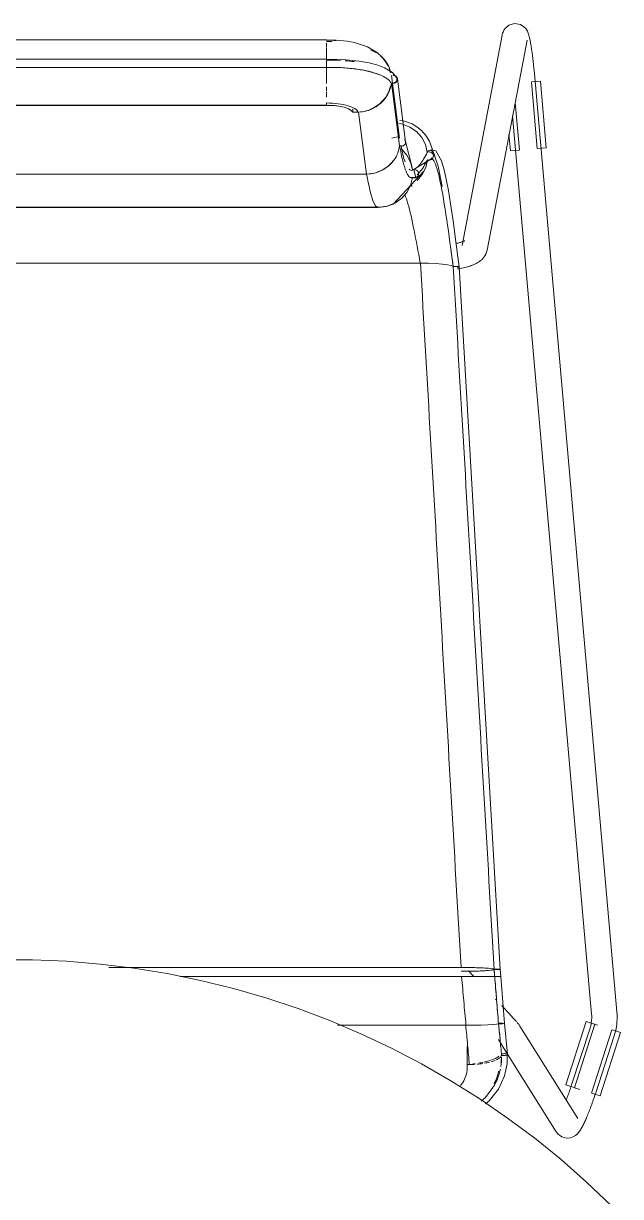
# Model space of a CAD drawing. Header units: millimetres. Extents: x 155927 to 326028, y -36033 to 97293.
# Drawn here: x 228063 to 228345, y 24093 to 24648 of the extents above; entities that cross this region are included whole.
import ezdxf

# ---------------------------------------------------------------- set-up
doc = ezdxf.new("R2010")
doc.units = ezdxf.units.MM
doc.header["$MEASUREMENT"] = 0
doc.layers.add('I-FURN', color=8, linetype='CONTINUOUS', lineweight=9)

msp = doc.modelspace()

# ---------------------------------------------------------------- linework, layer by layer
at = {"layer": 'I-FURN'}
for p, q in [((228290.15, 24645.42), (228289.41, 24644.33)), ((228291.73, 24646.74), (228290.15, 24645.42)), ((228291.73, 24646.74), (228294.48, 24647.57)), ((228294.48, 24647.57), (228297.24, 24647.09)), ((228297.24, 24647.09), (228298.9, 24646.05)), ((228298.9, 24646.05), (228299.75, 24645.14)), ((228299.75, 24645.14), (228300.23, 24644.44)), ((228205.69, 24639.79), (227910.84, 24639.79)), ((228205.69, 24639.62), (228205.69, 24639.79)), ((228210.21, 24639.71), (228205.69, 24639.79)), ((228205.69, 24639.78), (228205.69, 24639.49)), ((228215.42, 24639.19), (228210.21, 24639.71)), ((228218.91, 24638.54), (228215.42, 24639.19)), ((228288.6, 24641.98), (228269.78, 24542.69)), ((228281.57, 24540.45), (228300.39, 24639.75)), ((228288.68, 24642.4), (228288.6, 24641.98)), ((228288.82, 24642.91), (228288.68, 24642.4)), ((228289.03, 24643.53), (228288.82, 24642.91)), ((228289.41, 24644.33), (228289.03, 24643.53)), ((228300.23, 24644.44), (228300.53, 24643.88)), ((228300.53, 24643.88), (228300.75, 24643.4)), ((228300.75, 24643.4), (228300.92, 24642.97)), ((228300.92, 24642.97), (228301.06, 24642.57)), ((228301.06, 24642.57), (228301.19, 24642.17)), ((228301.19, 24642.17), (228301.3, 24641.78)), ((228301.3, 24641.78), (228301.41, 24641.38)), ((228301.41, 24641.38), (228301.51, 24640.96)), ((228301.51, 24640.96), (228301.61, 24640.54)), ((228301.61, 24640.54), (228301.71, 24640.09)), ((228301.71, 24640.09), (228301.81, 24639.63)), ((228301.81, 24639.63), (228301.9, 24639.15)), ((228301.9, 24639.15), (228302, 24638.66)), ((228205.69, 24638.3), (228205.69, 24636.55)), ((228205.69, 24636.27), (228205.69, 24633.69)), ((228205.69, 24633.55), (228205.69, 24633.68)), ((228205.69, 24630.51), (228205.69, 24633.54)), ((228205.69, 24633.54), (228205.69, 24630.51)), ((228225.06, 24636.52), (228218.91, 24638.54)), ((228229.78, 24633.65), (228225.06, 24636.52)), ((228231.76, 24631.82), (228229.78, 24633.65)), ((228302, 24638.66), (228302.09, 24638.14)), ((228302.09, 24638.14), (228302.19, 24637.61)), ((228302.19, 24637.61), (228302.28, 24637.06)), ((228302.28, 24637.06), (228302.37, 24636.49)), ((228302.37, 24636.49), (228302.46, 24635.91)), ((228302.46, 24635.91), (228302.55, 24635.3)), ((228302.55, 24635.3), (228302.65, 24634.68)), ((228302.65, 24634.68), (228302.73, 24634.05)), ((228302.73, 24634.05), (228302.82, 24633.4)), ((228205.69, 24630.76), (227910.84, 24630.76)), ((228205.69, 24630.76), (228205.69, 24626.91)), ((228213.25, 24630.61), (228205.69, 24630.76)), ((228205.69, 24630.69), (228205.69, 24630.76)), ((228205.69, 24630.49), (228205.69, 24630.69)), ((228205.69, 24630.19), (228205.69, 24630.49)), ((228205.69, 24629.79), (228205.69, 24630.19)), ((228205.69, 24629.34), (228205.69, 24629.79)), ((228205.69, 24628.85), (228205.69, 24629.34)), ((228205.69, 24628.35), (228205.69, 24628.85)), ((228205.69, 24627.88), (228205.69, 24628.35)), ((228221.14, 24629.81), (228213.25, 24630.61)), ((228225.85, 24628.94), (228221.14, 24629.81)), ((228229.89, 24627.86), (228225.85, 24628.94)), ((228233.43, 24629.75), (228231.76, 24631.82)), ((228234.76, 24627.48), (228233.43, 24629.75)), ((228302.82, 24633.4), (228302.91, 24632.74)), ((228302.91, 24632.74), (228303, 24632.06)), ((228303, 24632.06), (228303.08, 24631.37)), ((228303.08, 24631.37), (228303.17, 24630.67)), ((228303.17, 24630.67), (228303.25, 24629.97)), ((228303.25, 24629.97), (228303.33, 24629.25)), ((228303.33, 24629.25), (228303.41, 24628.52)), ((228303.41, 24628.52), (228303.49, 24627.79)), ((227910.84, 24626.79), (228205.69, 24626.79)), ((228205.69, 24627.46), (228205.69, 24627.88)), ((228205.69, 24627.13), (228205.69, 24627.46)), ((228205.69, 24626.91), (228205.69, 24627.13)), ((228205.69, 24623.01), (228205.69, 24626.82)), ((228205.69, 24626.82), (228205.69, 24623.01)), ((228211.91, 24626.72), (228205.69, 24626.79)), ((228205.69, 24622.82), (228205.69, 24619.26)), ((228218.48, 24626.18), (228211.91, 24626.72)), ((228222.49, 24625.59), (228218.48, 24626.18)), ((228226.92, 24624.62), (228222.49, 24625.59)), ((228230.36, 24623.53), (228226.92, 24624.62)), ((228233.06, 24626.67), (228229.89, 24627.86)), ((228236.89, 24624.37), (228233.06, 24626.67)), ((228236.3, 24623.04), (228240.15, 24593.35)), ((228238.78, 24621.98), (228236.89, 24624.37)), ((228303.49, 24627.79), (228303.57, 24627.05)), ((228303.57, 24627.05), (228303.64, 24626.3)), ((228303.64, 24626.3), (228303.71, 24625.56)), ((228303.71, 24625.56), (228303.78, 24624.81)), ((228303.78, 24624.81), (228303.85, 24624.05)), ((228303.85, 24624.05), (228303.86, 24623.9)), ((228342.81, 24180.58), (228303.86, 24623.9)), ((228205.69, 24617.63), (228205.69, 24615.79)), ((228240.17, 24589.8), (228236.32, 24619.5)), ((228237.07, 24617.08), (228236.76, 24619.51)), ((228239.14, 24621.49), (228243, 24591.71)), ((228302.45, 24619.92), (228305.21, 24588.51)), ((228302.57, 24619.93), (228304.64, 24620.11)), ((228304.64, 24620.11), (228306.68, 24620.29)), ((228306.68, 24620.29), (228309.44, 24588.88)), ((228205.69, 24615.27), (228205.69, 24612.8)), ((228205.69, 24608.95), (227910.84, 24608.95)), ((227910.84, 24608.89), (228205.69, 24608.89)), ((228205.69, 24608.89), (228208.73, 24608.78)), ((228208.73, 24608.78), (228211.58, 24608.47)), ((228211.58, 24608.47), (228214.07, 24607.96)), ((228214.07, 24607.96), (228216.05, 24607.29)), ((228216.05, 24607.29), (228217.4, 24606.5)), ((228217.4, 24606.5), (228218.04, 24605.64)), ((228218.04, 24605.64), (228218.04, 24607.3)), ((228296.76, 24587.77), (228294.78, 24610.24)), ((228218.04, 24605.64), (228220.76, 24605.7)), ((228220.76, 24605.7), (228224.62, 24576.43)), ((228239.8, 24600.41), (228241.54, 24600.04)), ((228241.54, 24600.05), (228239.8, 24600.41)), ((228242.53, 24601.38), (228240.27, 24601.68)), ((228246.13, 24600.09), (228242.53, 24601.38)), ((228293.58, 24603.87), (228330.86, 24179.53)), ((228245.06, 24598.65), (228241.54, 24600.05)), ((228248.14, 24596.47), (228245.06, 24598.65)), ((228248.4, 24598.75), (228246.13, 24600.09)), ((228250.62, 24593.65), (228248.14, 24596.47)), ((228250.57, 24596.97), (228248.4, 24598.75)), ((228252.57, 24594.72), (228250.57, 24596.97)), ((228254.38, 24591.9), (228252.57, 24594.72)), ((228291.83, 24595.29), (228292.53, 24587.39)), ((228240.02, 24594.13), (228236.53, 24593.44)), ((228240.64, 24589.65), (228241.13, 24589.61)), ((228241.13, 24589.61), (228241.62, 24589.69)), ((228241.62, 24589.69), (228242.08, 24589.88)), ((228242.08, 24589.88), (228242.46, 24590.18)), ((228242.76, 24592.39), (228242.46, 24592.77)), ((228242.46, 24590.18), (228242.75, 24590.57)), ((228242.75, 24590.57), (228242.94, 24591.01)), ((228242.94, 24591.95), (228242.76, 24592.39)), ((228243.01, 24591.48), (228242.94, 24591.95)), ((228242.94, 24591.01), (228243.01, 24591.48)), ((228242.98, 24591.79), (228245.95, 24580.17)), ((228252.36, 24590.33), (228250.62, 24593.65)), ((228253.26, 24586.7), (228252.36, 24590.33)), ((228258.37, 24580.19), (228254.38, 24591.9)), ((228243.66, 24585.43), (228241.15, 24588.31)), ((228245.41, 24582.04), (228243.66, 24585.43)), ((228255.94, 24584.14), (228246.55, 24578.43)), ((228253.74, 24586.86), (228253.26, 24586.7)), ((228253.27, 24586.69), (228253.74, 24586.86)), ((228255.09, 24587.91), (228254.17, 24587.62)), ((228254.23, 24586.9), (228254.73, 24586.82)), ((228254.73, 24586.83), (228254.23, 24586.9)), ((228255.18, 24586.63), (228254.73, 24586.83)), ((228254.73, 24586.82), (228255.18, 24586.63)), ((228257.27, 24587.38), (228255.09, 24587.91)), ((228255.18, 24586.63), (228255.57, 24586.32)), ((228255.57, 24586.33), (228255.18, 24586.63)), ((228255.61, 24583.64), (228255.23, 24583.33)), ((228255.23, 24583.32), (228255.61, 24583.64)), ((228255.87, 24585.93), (228255.57, 24586.33)), ((228255.57, 24586.32), (228255.87, 24585.93)), ((228255.9, 24584.05), (228255.61, 24583.64)), ((228255.61, 24583.64), (228255.9, 24584.05)), ((228255.87, 24585.93), (228256.06, 24585.48)), ((228256.07, 24585.48), (228255.87, 24585.93)), ((228256.08, 24584.51), (228255.9, 24584.05)), ((228255.9, 24584.05), (228256.08, 24584.51)), ((228256.06, 24585.48), (228256.14, 24584.99)), ((228256.14, 24584.99), (228256.07, 24585.48)), ((228256.14, 24584.99), (228256.08, 24584.51)), ((228256.08, 24584.51), (228256.14, 24584.99)), ((228260.04, 24582.74), (228257.27, 24587.38)), ((228294.57, 24587.57), (228292.53, 24587.39)), ((228296.64, 24587.75), (228294.57, 24587.57)), ((228307.4, 24588.7), (228305.33, 24588.52)), ((228309.44, 24588.88), (228307.4, 24588.7)), ((228228.39, 24576.9), (228231.94, 24578.22)), ((228231.94, 24578.22), (228235.05, 24580.3)), ((228235.05, 24580.3), (228237.54, 24583.04)), ((228246.31, 24578.33), (228245.41, 24582.04)), ((228245.95, 24580.17), (228246.27, 24578.31)), ((228246.78, 24578.49), (228246.31, 24578.33)), ((228246.31, 24578.32), (228246.78, 24578.48)), ((228247.27, 24578.53), (228246.78, 24578.49)), ((228246.78, 24578.48), (228247.27, 24578.52)), ((228247.82, 24574.72), (228246.99, 24578.61)), ((228247.77, 24578.44), (228247.27, 24578.53)), ((228247.27, 24578.52), (228247.76, 24578.44)), ((228247.76, 24578.44), (228248.21, 24578.24)), ((228248.22, 24578.24), (228247.77, 24578.44)), ((228248.21, 24578.24), (228248.6, 24577.93)), ((228248.6, 24577.93), (228248.22, 24578.24)), ((228252.52, 24579.6), (228250.88, 24576.27)), ((228250.89, 24576.27), (228252.53, 24579.59)), ((228253.32, 24583.21), (228252.52, 24579.6)), ((228252.53, 24579.59), (228253.32, 24583.21)), ((228253.79, 24583.06), (228253.32, 24583.21)), ((228253.32, 24583.21), (228253.79, 24583.06)), ((228254.29, 24583.03), (228253.79, 24583.06)), ((228253.79, 24583.06), (228254.29, 24583.03)), ((228254.78, 24583.12), (228254.29, 24583.03)), ((228254.29, 24583.03), (228254.78, 24583.12)), ((228255.23, 24583.33), (228254.78, 24583.12)), ((228254.78, 24583.12), (228255.23, 24583.32)), ((228260.27, 24570.52), (228258.37, 24580.19)), ((228261.45, 24577.75), (228260.04, 24582.74)), ((228224.62, 24576.43), (227891.91, 24576.43)), ((227891.91, 24576.43), (228224.62, 24576.43)), ((228224.62, 24576.43), (228228.39, 24576.9)), ((228251.83, 24577.94), (228237.23, 24562.25)), ((228248.12, 24574.85), (228245.24, 24574.8)), ((228245.41, 24571.1), (228246.31, 24574.82)), ((228246.78, 24574.66), (228246.31, 24574.82)), ((228246.31, 24574.82), (228246.78, 24574.66)), ((228247.27, 24574.62), (228246.78, 24574.66)), ((228246.78, 24574.66), (228247.27, 24574.62)), ((228247.76, 24574.7), (228247.27, 24574.62)), ((228247.27, 24574.62), (228247.77, 24574.7)), ((228248.21, 24574.9), (228247.76, 24574.7)), ((228247.77, 24574.7), (228248.22, 24574.9)), ((228248.6, 24575.22), (228248.21, 24574.9)), ((228248.22, 24574.9), (228248.6, 24575.22)), ((228250.88, 24576.27), (228248.49, 24573.43)), ((228248.49, 24573.43), (228250.89, 24576.27)), ((228248.6, 24577.93), (228248.89, 24577.52)), ((228248.89, 24577.52), (228248.6, 24577.93)), ((228248.89, 24575.62), (228248.6, 24575.22)), ((228248.6, 24575.22), (228248.89, 24575.62)), ((228248.89, 24577.52), (228249.08, 24577.06)), ((228249.08, 24577.06), (228248.89, 24577.52)), ((228249.08, 24576.08), (228248.89, 24575.62)), ((228248.89, 24575.62), (228249.08, 24576.08)), ((228249.08, 24577.06), (228249.14, 24576.57)), ((228249.15, 24576.57), (228249.08, 24577.06)), ((228249.14, 24576.57), (228249.08, 24576.08)), ((228249.08, 24576.08), (228249.15, 24576.57)), ((228263.25, 24568.73), (228261.45, 24577.75)), ((228243.66, 24567.72), (228241.15, 24564.84)), ((228241.15, 24564.84), (228243.66, 24567.71)), ((228245.41, 24571.1), (228243.66, 24567.72)), ((228243.66, 24567.71), (228245.41, 24571.1)), ((228264.29, 24562.41), (228263.25, 24568.73)), ((228238.33, 24562.84), (228233.87, 24561.12)), ((228238.01, 24562.67), (228234.44, 24561.31)), ((228234.45, 24561.3), (228238.02, 24562.66)), ((228237.23, 24562.25), (228235.31, 24561.54)), ((228241.15, 24564.84), (228238.01, 24562.67)), ((228238.02, 24562.66), (228241.15, 24564.84)), ((228265.47, 24554.39), (228264.29, 24562.41)), ((228230.66, 24560.83), (227885.87, 24560.83)), ((227885.87, 24560.83), (228230.66, 24560.83)), ((227886.41, 24560.68), (228191.21, 24560.68)), ((228191.21, 24560.68), (228230.12, 24560.68)), ((228233.87, 24561.12), (228230.12, 24560.68)), ((228234.44, 24561.31), (228230.66, 24560.83)), ((228230.66, 24560.83), (228234.45, 24561.3)), ((228266.82, 24544.46), (228265.47, 24554.39)), ((228270.9, 24544.86), (228270.82, 24544.81)), ((228270.98, 24544.9), (228270.9, 24544.86)), ((228271, 24544.92), (228270.98, 24544.9)), ((228267.23, 24543.71), (228266.74, 24543.62)), ((228268.38, 24532.61), (228266.82, 24544.46)), ((228267.7, 24543.81), (228267.23, 24543.71)), ((228268.15, 24543.92), (228267.7, 24543.81)), ((228268.57, 24544.02), (228268.15, 24543.92)), ((228268.96, 24544.13), (228268.57, 24544.02)), ((228269.33, 24544.24), (228268.96, 24544.13)), ((228269.66, 24544.35), (228269.33, 24544.24)), ((228269.97, 24544.45), (228269.66, 24544.35)), ((228270.24, 24544.56), (228269.97, 24544.45)), ((228270.47, 24544.65), (228270.24, 24544.56)), ((228270.66, 24544.74), (228270.47, 24544.65)), ((228270.82, 24544.81), (228270.66, 24544.74)), ((228281.31, 24539.47), (228280.95, 24538.57)), ((228281.57, 24540.45), (228281.31, 24539.47)), ((227866.48, 24534.33), (228249.96, 24534.33)), ((228249.96, 24534.33), (227866.56, 24534.33)), ((228253.73, 24534.27), (228249.96, 24534.33)), ((228250.04, 24534.33), (228253.73, 24534.27)), ((228257.27, 24534.11), (228253.73, 24534.27)), ((228253.79, 24534.27), (228257.27, 24534.11)), ((228260.37, 24533.88), (228257.27, 24534.11)), ((228257.31, 24534.11), (228260.37, 24533.88)), ((228262.86, 24533.56), (228260.37, 24533.88)), ((228260.4, 24533.87), (228262.86, 24533.56)), ((228275.77, 24533.88), (228275.21, 24533.63)), ((228276.32, 24534.15), (228275.77, 24533.88)), ((228276.86, 24534.44), (228276.32, 24534.15)), ((228277.4, 24534.77), (228276.86, 24534.44)), ((228277.93, 24535.12), (228277.4, 24534.77)), ((228278.47, 24535.53), (228277.93, 24535.12)), ((228279, 24535.98), (228278.47, 24535.53)), ((228279.52, 24536.5), (228279, 24535.98)), ((228280.03, 24537.09), (228279.52, 24536.5)), ((228280.51, 24537.78), (228280.03, 24537.09)), ((228280.95, 24538.57), (228280.51, 24537.78)), ((228264.61, 24533.2), (228262.86, 24533.56)), ((228262.87, 24533.56), (228264.61, 24533.2)), ((228264.61, 24533.2), (228265.51, 24532.8)), ((228265.51, 24532.8), (228264.61, 24533.2)), ((228265.51, 24532.8), (228265.99, 24532.82)), ((228265.98, 24532.81), (228265.51, 24532.8)), ((228266.48, 24532.82), (228265.98, 24532.81)), ((228265.99, 24532.82), (228266.48, 24532.82)), ((228266.97, 24532.81), (228266.48, 24532.82)), ((228266.48, 24532.82), (228266.98, 24532.81)), ((228267.43, 24532.79), (228266.97, 24532.81)), ((228266.98, 24532.81), (228267.43, 24532.79)), ((228267.81, 24532.76), (228267.43, 24532.79)), ((228267.43, 24532.79), (228267.82, 24532.76)), ((228267.46, 24532.43), (228267.84, 24532.46)), ((228267.84, 24532.46), (228267.46, 24532.43)), ((228268.28, 24531.7), (228267.57, 24531.58)), ((228268.11, 24532.71), (228267.81, 24532.76)), ((228267.82, 24532.76), (228268.12, 24532.71)), ((228267.84, 24532.46), (228268.13, 24532.51)), ((228268.14, 24532.51), (228267.84, 24532.46)), ((228268.97, 24531.83), (228268.28, 24531.7)), ((228268.32, 24532.56), (228268.38, 24532.61)), ((228268.38, 24532.61), (228268.32, 24532.56)), ((228268.38, 24532.61), (228287.67, 24200.7)), ((228269.65, 24531.96), (228268.97, 24531.83)), ((228270.32, 24532.1), (228269.65, 24531.96)), ((228270.97, 24532.26), (228270.32, 24532.1)), ((228271.62, 24532.42), (228270.97, 24532.26)), ((228272.25, 24532.59), (228271.62, 24532.42)), ((228272.86, 24532.77), (228272.25, 24532.59)), ((228273.47, 24532.97), (228272.86, 24532.77)), ((228274.06, 24533.17), (228273.47, 24532.97)), ((228274.64, 24533.39), (228274.06, 24533.17)), ((228275.21, 24533.63), (228274.64, 24533.39)), ((228066.9, 24205.2), (228058.26, 24205.29)), ((228082.88, 24204.53), (228066.9, 24205.2)), ((228098.83, 24203.23), (228082.88, 24204.53)), ((228114.71, 24201.29), (228098.83, 24203.23)), ((228269.21, 24201.59), (228102.94, 24201.59)), ((228102.94, 24201.59), (228269.21, 24201.59)), ((228130.5, 24198.71), (228114.71, 24201.29)), ((228273, 24201.57), (228269.21, 24201.59)), ((228276.56, 24201.49), (228273, 24201.57)), ((228279.69, 24201.37), (228276.56, 24201.49)), ((228282.2, 24201.2), (228279.69, 24201.37)), ((228146.18, 24195.51), (228130.5, 24198.71)), ((228269.48, 24197.28), (228136.65, 24197.28)), ((228136.65, 24197.28), (228269.48, 24197.28)), ((228269.32, 24199.81), (228273.01, 24199.83)), ((228273.27, 24197.28), (228269.48, 24197.28)), ((228269.48, 24197.28), (228273.27, 24197.28)), ((228275.28, 24197.28), (228272.7, 24199.95)), ((228273.01, 24199.83), (228276.56, 24199.91)), ((228273.27, 24197.4), (228276.83, 24197.4)), ((228276.83, 24197.4), (228273.27, 24197.4)), ((228276.83, 24197.28), (228273.27, 24197.28)), ((228273.27, 24197.28), (228276.83, 24197.28)), ((228276.56, 24199.91), (228279.68, 24200.03)), ((228279.96, 24197.29), (228276.83, 24197.28)), ((228276.83, 24197.28), (228279.97, 24197.29)), ((228279.68, 24200.03), (228282.17, 24200.2)), ((228279.95, 24197.39), (228282.45, 24197.38)), ((228282.45, 24197.38), (228279.95, 24197.39)), ((228282.47, 24197.3), (228279.97, 24197.29)), ((228279.97, 24197.29), (228282.47, 24197.3)), ((228282.17, 24200.2), (228283.92, 24200.39)), ((228283.94, 24201.01), (228282.2, 24201.2)), ((228282.45, 24197.38), (228284.2, 24197.36)), ((228284.2, 24197.36), (228282.45, 24197.38)), ((228284.21, 24197.32), (228282.47, 24197.3)), ((228282.47, 24197.3), (228284.22, 24197.32)), ((228283.92, 24200.39), (228284.83, 24200.6)), ((228284.83, 24200.8), (228283.94, 24201.01)), ((228285.1, 24197.33), (228284.21, 24197.32)), ((228284.22, 24197.32), (228285.1, 24197.33)), ((228285.3, 24200.81), (228284.83, 24200.8)), ((228284.83, 24200.6), (228285.29, 24200.59)), ((228285.1, 24197.35), (228285.57, 24197.35)), ((228285.57, 24197.35), (228285.1, 24197.35)), ((228285.57, 24197.33), (228285.1, 24197.33)), ((228285.1, 24197.33), (228285.58, 24197.33)), ((228285.29, 24200.59), (228285.79, 24200.59)), ((228285.8, 24200.81), (228285.3, 24200.81)), ((228285.57, 24197.35), (228286.06, 24197.35)), ((228286.07, 24197.35), (228285.57, 24197.35)), ((228286.07, 24197.33), (228285.57, 24197.33)), ((228285.58, 24197.33), (228286.07, 24197.33)), ((228285.79, 24200.59), (228286.28, 24200.59)), ((228286.29, 24200.81), (228285.8, 24200.81)), ((228286.06, 24197.35), (228286.55, 24197.35)), ((228286.56, 24197.35), (228286.07, 24197.35)), ((228286.56, 24197.33), (228286.07, 24197.33)), ((228286.07, 24197.33), (228286.56, 24197.33)), ((228286.28, 24200.59), (228286.73, 24200.6)), ((228286.74, 24200.79), (228286.29, 24200.81)), ((228286.55, 24197.35), (228287.01, 24197.35)), ((228287.01, 24197.35), (228286.56, 24197.35)), ((228287.01, 24197.33), (228286.56, 24197.33)), ((228286.56, 24197.33), (228287.01, 24197.33)), ((228286.73, 24200.6), (228287.12, 24200.62)), ((228287.12, 24200.78), (228286.74, 24200.79)), ((228287.01, 24197.35), (228287.39, 24197.35)), ((228287.39, 24197.35), (228287.01, 24197.35)), ((228287.39, 24197.33), (228287.01, 24197.33)), ((228287.01, 24197.33), (228287.4, 24197.33)), ((228287.41, 24200.75), (228287.12, 24200.78)), ((228287.12, 24200.62), (228287.41, 24200.64)), ((228287.39, 24197.35), (228287.68, 24197.34)), ((228287.69, 24197.34), (228287.39, 24197.35)), ((228287.69, 24197.34), (228287.39, 24197.33)), ((228287.4, 24197.33), (228287.69, 24197.34)), ((228287.6, 24200.73), (228287.41, 24200.75)), ((228287.41, 24200.64), (228287.6, 24200.67)), ((228287.67, 24200.7), (228287.6, 24200.73)), ((228287.6, 24200.67), (228287.67, 24200.7)), ((228287.94, 24197.34), (228287.67, 24200.7)), ((228287.68, 24197.34), (228287.87, 24197.34)), ((228287.87, 24197.34), (228287.69, 24197.34)), ((228287.69, 24197.34), (228287.88, 24197.34)), ((228287.88, 24197.34), (228287.69, 24197.34)), ((228287.87, 24197.34), (228287.94, 24197.34)), ((228287.94, 24197.34), (228287.87, 24197.34)), ((228287.88, 24197.34), (228287.94, 24197.34)), ((228287.94, 24197.34), (228287.88, 24197.34)), ((228287.94, 24197.34), (228289.77, 24175.14)), ((228161.71, 24191.68), (228146.18, 24195.51)), ((228177.08, 24187.23), (228161.71, 24191.68)), ((228192.26, 24182.18), (228177.08, 24187.23)), ((228286.04, 24186.1), (228285.56, 24186.6)), ((228207.22, 24176.52), (228192.26, 24182.18)), ((228288.85, 24183.13), (228288.4, 24183.61)), ((228289.3, 24182.65), (228288.85, 24183.13)), ((228289.74, 24182.18), (228289.3, 24182.65)), ((228290.17, 24181.72), (228289.74, 24182.18)), ((228290.6, 24181.26), (228290.17, 24181.72)), ((228291.01, 24180.82), (228290.6, 24181.26)), ((228291.41, 24180.38), (228291.01, 24180.82)), ((228291.8, 24179.96), (228291.41, 24180.38)), ((228292.18, 24179.54), (228291.8, 24179.96)), ((228292.55, 24179.14), (228292.18, 24179.54)), ((228292.91, 24178.75), (228292.55, 24179.14)), ((228330.86, 24179.53), (228330.91, 24178.86)), ((228342.82, 24180.53), (228342.81, 24180.58)), ((228342.89, 24179.39), (228342.82, 24180.53)), ((228342.92, 24178.25), (228342.89, 24179.39)), ((228221.95, 24170.26), (228207.22, 24176.52)), ((228210.87, 24174.31), (228271.42, 24174.31)), ((228271.42, 24174.31), (228210.87, 24174.31)), ((228271.42, 24174.31), (228275.18, 24174.34)), ((228275.18, 24174.34), (228271.54, 24174.31)), ((228278.72, 24174.41), (228275.28, 24174.34)), ((228275.28, 24174.34), (228278.72, 24174.41)), ((228278.72, 24174.41), (228281.81, 24174.52)), ((228281.82, 24174.52), (228278.78, 24174.41)), ((228281.81, 24174.52), (228284.29, 24174.67)), ((228284.3, 24174.68), (228281.86, 24174.53)), ((228284.29, 24174.67), (228286.03, 24174.85)), ((228286.03, 24174.85), (228284.31, 24174.68)), ((228286.92, 24175.05), (228286.03, 24174.85)), ((228286.03, 24174.85), (228286.92, 24175.05)), ((228286.92, 24175.05), (228287.39, 24175.04)), ((228287.39, 24175.04), (228286.92, 24175.05)), ((228287.41, 24175.24), (228286.93, 24175.23)), ((228286.93, 24175.23), (228287.4, 24175.24)), ((228287.39, 24175.04), (228287.89, 24175.04)), ((228287.88, 24175.04), (228287.39, 24175.04)), ((228287.4, 24175.24), (228287.9, 24175.24)), ((228287.9, 24175.24), (228287.41, 24175.24)), ((228288.38, 24175.04), (228287.88, 24175.04)), ((228287.89, 24175.04), (228288.38, 24175.04)), ((228288.39, 24175.24), (228287.9, 24175.24)), ((228287.9, 24175.24), (228288.39, 24175.24)), ((228288.38, 24175.04), (228288.83, 24175.05)), ((228288.83, 24175.05), (228288.38, 24175.04)), ((228288.85, 24175.23), (228288.39, 24175.24)), ((228288.39, 24175.24), (228288.84, 24175.23)), ((228288.83, 24175.05), (228289.22, 24175.07)), ((228289.21, 24175.07), (228288.83, 24175.05)), ((228289.51, 24175.09), (228289.21, 24175.07)), ((228289.22, 24175.21), (228289.52, 24175.19)), ((228289.22, 24175.07), (228289.51, 24175.09)), ((228289.52, 24175.19), (228289.23, 24175.21)), ((228289.51, 24175.09), (228289.7, 24175.11)), ((228289.71, 24175.16), (228289.52, 24175.19)), ((228289.52, 24175.19), (228289.7, 24175.16)), ((228289.7, 24175.16), (228289.77, 24175.14)), ((228289.77, 24175.14), (228289.7, 24175.11)), ((228289.7, 24175.11), (228289.77, 24175.14)), ((228289.77, 24175.14), (228289.71, 24175.16)), ((228289.77, 24175.14), (228291.19, 24160.65)), ((228293.25, 24178.38), (228292.91, 24178.75)), ((228293.58, 24178.01), (228293.25, 24178.38)), ((228293.9, 24177.66), (228293.58, 24178.01)), ((228294.2, 24177.32), (228293.9, 24177.66)), ((228294.49, 24177), (228294.2, 24177.32)), ((228294.76, 24176.69), (228294.49, 24177)), ((228295.02, 24176.4), (228294.76, 24176.69)), ((228295.26, 24176.12), (228295.02, 24176.4)), ((228295.49, 24175.85), (228295.26, 24176.12)), ((228295.7, 24175.6), (228295.49, 24175.85)), ((228295.9, 24175.36), (228295.7, 24175.6)), ((228296.09, 24175.13), (228295.9, 24175.36)), ((228296.27, 24174.9), (228296.09, 24175.13)), ((228296.45, 24174.68), (228296.27, 24174.9)), ((228296.62, 24174.45), (228296.45, 24174.68)), ((228296.81, 24174.2), (228296.62, 24174.45)), ((228297.02, 24173.87), (228296.81, 24174.2)), ((228324.33, 24130.29), (228297.02, 24173.87)), ((228328.37, 24176.11), (228318.68, 24146.1)), ((228322.73, 24144.8), (228332.41, 24174.8)), ((228328.37, 24176.11), (228330.32, 24175.48)), ((228330.31, 24173.62), (228330.12, 24172.99)), ((228330.48, 24174.26), (228330.31, 24173.62)), ((228330.32, 24175.48), (228332.3, 24174.84)), ((228330.62, 24174.91), (228330.48, 24174.26)), ((228330.73, 24175.56), (228330.62, 24174.91)), ((228330.82, 24176.22), (228330.73, 24175.56)), ((228330.88, 24176.88), (228330.82, 24176.22)), ((228330.92, 24177.54), (228330.88, 24176.88)), ((228330.91, 24178.86), (228330.92, 24178.2)), ((228330.92, 24178.2), (228330.92, 24177.54)), ((228332.51, 24174.77), (228333.68, 24174.4)), ((228342.39, 24172.57), (228342.59, 24173.7)), ((228342.59, 24173.7), (228342.74, 24174.83)), ((228342.74, 24174.83), (228342.85, 24175.97)), ((228342.85, 24175.97), (228342.91, 24177.11)), ((228342.91, 24177.11), (228342.92, 24178.25)), ((228236.41, 24163.43), (228221.95, 24170.26)), ((228330.12, 24172.97), (228321.4, 24146.15)), ((228330.12, 24172.99), (228330.12, 24172.97)), ((228340.48, 24172.2), (228330.8, 24142.19)), ((228332.81, 24142.44), (228341.53, 24169.26)), ((228344.53, 24170.89), (228334.84, 24140.89)), ((228340.6, 24172.16), (228342.57, 24171.52)), ((228341.53, 24169.26), (228341.86, 24170.35)), ((228341.86, 24170.35), (228342.15, 24171.46)), ((228342.15, 24171.46), (228342.39, 24172.57)), ((228342.57, 24171.52), (228344.53, 24170.89)), ((228250.59, 24156.02), (228236.41, 24163.43)), ((228272.13, 24154.51), (228272.13, 24164.27)), ((228286.85, 24167.5), (228290.89, 24161.05)), ((228290.98, 24156.08), (228291.07, 24161.54)), ((228291.12, 24160.68), (228314.16, 24123.92)), ((228264.46, 24148.04), (228250.59, 24156.02)), ((228273.12, 24155.76), (228272.07, 24155.76)), ((228289.77, 24150.43), (228290.98, 24156.08)), ((228278.01, 24139.52), (228264.46, 24148.04)), ((228284.29, 24144.83), (228286.2, 24148.51)), ((228286.87, 24144.12), (228289.77, 24150.43)), ((228320.64, 24145.47), (228318.68, 24146.1)), ((228321.07, 24145.13), (228321.29, 24145.82)), ((228321.29, 24145.82), (228321.4, 24146.15)), ((228280.8, 24140.25), (228284.29, 24144.83)), ((228282.53, 24138.59), (228286.87, 24144.12)), ((228319.19, 24139.8), (228319.43, 24140.43)), ((228319.43, 24140.43), (228319.67, 24141.08)), ((228319.67, 24141.08), (228319.9, 24141.74)), ((228319.9, 24141.74), (228320.14, 24142.4)), ((228320.14, 24142.4), (228320.37, 24143.07)), ((228320.37, 24143.07), (228320.6, 24143.75)), ((228320.6, 24143.75), (228320.84, 24144.44)), ((228322.61, 24144.83), (228320.64, 24145.47)), ((228320.84, 24144.44), (228321.07, 24145.13)), ((228322.82, 24144.76), (228325.3, 24143.96)), ((228332.89, 24141.52), (228330.91, 24142.15)), ((228331.93, 24139.78), (228332.18, 24140.51)), ((228332.18, 24140.51), (228332.42, 24141.25)), ((228332.42, 24141.25), (228332.67, 24141.99)), ((228332.67, 24141.99), (228332.81, 24142.44)), ((228334.84, 24140.89), (228332.89, 24141.52)), ((228291.2, 24130.47), (228278.01, 24139.52)), ((228278.72, 24138.52), (228280.8, 24140.25)), ((228280.78, 24137.19), (228282.53, 24138.59)), ((228318.96, 24139.17), (228319.19, 24139.8)), ((228329.9, 24134.17), (228330.15, 24134.84)), ((228330.15, 24134.84), (228330.41, 24135.52)), ((228330.41, 24135.52), (228330.66, 24136.2)), ((228330.66, 24136.2), (228330.92, 24136.9)), ((228330.92, 24136.9), (228331.17, 24137.61)), ((228331.17, 24137.61), (228331.42, 24138.33)), ((228331.42, 24138.33), (228331.68, 24139.05)), ((228331.68, 24139.05), (228331.93, 24139.78)), ((228304.01, 24120.89), (228291.2, 24130.47)), ((228327.68, 24128.83), (228327.92, 24129.36)), ((228327.92, 24129.36), (228328.16, 24129.91)), ((228328.16, 24129.91), (228328.4, 24130.47)), ((228328.4, 24130.47), (228328.64, 24131.05)), ((228328.64, 24131.05), (228328.89, 24131.64)), ((228328.89, 24131.64), (228329.14, 24132.25)), ((228329.14, 24132.25), (228329.39, 24132.88)), ((228329.39, 24132.88), (228329.64, 24133.52)), ((228329.64, 24133.52), (228329.9, 24134.17)), ((228315.05, 24122.79), (228314.16, 24123.92)), ((228324.37, 24123.23), (228324.74, 24123.66)), ((228324.74, 24123.66), (228325.05, 24124.06)), ((228325.05, 24124.06), (228325.33, 24124.45)), ((228325.33, 24124.45), (228325.58, 24124.84)), ((228325.58, 24124.84), (228325.83, 24125.23)), ((228325.83, 24125.23), (228326.06, 24125.63)), ((228326.06, 24125.63), (228326.29, 24126.04)), ((228326.29, 24126.04), (228326.52, 24126.46)), ((228326.52, 24126.46), (228326.75, 24126.9)), ((228326.75, 24126.9), (228326.98, 24127.36)), ((228326.98, 24127.36), (228327.21, 24127.83)), ((228327.21, 24127.83), (228327.44, 24128.33)), ((228327.44, 24128.33), (228327.68, 24128.83)), ((228316.44, 24110.82), (228304.01, 24120.89)), ((228315.05, 24122.79), (228316.78, 24121.57)), ((228316.78, 24121.57), (228319.01, 24120.98)), ((228319.01, 24120.98), (228320.98, 24121.16)), ((228320.98, 24121.16), (228322.36, 24121.68)), ((228322.36, 24121.68), (228323.28, 24122.25)), ((228323.28, 24122.25), (228323.91, 24122.76)), ((228323.91, 24122.76), (228324.37, 24123.23)), ((228328.45, 24100.25), (228316.44, 24110.82)), ((228340.03, 24089.21), (228328.45, 24100.25))]:
    msp.add_line(p, q, dxfattribs=at)
for centre, major_axis, ratio, start_param, end_param in [((228205.69, 24635.52), (-12.4, 0), 0.287441, 4.492176, 4.712389), ((228205.69, 24624.04), (0, -15.75), 0.000004, 0.290246, 0.472486), ((228224.49, 24591.49), (-15.78, 0), 0.955139, 2.787556, 3.029056), ((228241.05, 24591.48), (-1.96, 0), 0.955139, 1.359855, 3.903556), ((228224.49, 24591.49), (-15.78, 0), 0.955139, 2.545839, 2.787386), ((228224.49, 24591.49), (-15.78, 0), 0.955139, 1.579038, 2.545717)]:
    msp.add_ellipse(centre, major_axis=major_axis, ratio=ratio, start_param=start_param, end_param=end_param, dxfattribs=at)
for points in [[(228205.69, 24639.7), (228207.27, 24639.71), (228208.77, 24639.63), (228210.2, 24639.5)], [(228205.69, 24630.22), (228207.91, 24630.26), (228210.11, 24630.23), (228212.29, 24630.12)], [(228214.5, 24629.98), (228215.97, 24629.87), (228217.43, 24629.72), (228218.84, 24629.55)], [(228230.53, 24623.46), (228231.99, 24622.89), (228234.46, 24621.63), (228235.77, 24620.22), (228236.12, 24619.49)], [(228235.24, 24626.38), (228235.49, 24625.73), (228235.65, 24625.05), (228235.8, 24624.37)], [(228220.76, 24605.7), (228222.05, 24605.74), (228224.55, 24606.1), (228228.15, 24607.52), (228231.3, 24609.71), (228233.83, 24612.55), (228235.59, 24615.89), (228236.17, 24618.26), (228236.32, 24619.5)], [(228235.86, 24617.99), (228235.55, 24616.6), (228235.05, 24615.23), (228234.35, 24613.98)], [(228205.69, 24610.02), (228207.58, 24609.99), (228211.32, 24609.73), (228216.12, 24608.77), (228219.44, 24607.37), (228220.38, 24606.27), (228220.51, 24605.72)], [(228214.07, 24608), (228212.01, 24608.55), (228209.3, 24608.84), (228206.53, 24608.93)], [(228240.17, 24589.8), (228241.19, 24584.3), (228242.21, 24580.27), (228243.24, 24577.76)], [(228240.79, 24590.01), (228241.45, 24586.89), (228242.11, 24583.97), (228242.77, 24582.25)], [(228244.67, 24578.75), (228245.22, 24578.17), (228245.76, 24578.03), (228246.31, 24578.32)], [(228243.24, 24577.74), (228244.26, 24575.25), (228245.28, 24574.27), (228246.31, 24574.82)], [(228245.75, 24571.76), (228245.8, 24571.29), (228245.86, 24570.83), (228245.91, 24570.36)], [(228230.12, 24560.68), (228230.3, 24560.68), (228230.48, 24560.73), (228230.66, 24560.83)], [(228264.31, 24542.16), (228264.71, 24539.07), (228265.1, 24535.93), (228265.5, 24532.81)], [(228250.04, 24534.33), (228253.24, 24478.97), (228256.43, 24423.55), (228259.63, 24368.08)], [(228284.83, 24200.8), (228281.61, 24256.2), (228275.17, 24366.97), (228268.73, 24477.56), (228265.51, 24532.8)], [(228259.63, 24368.08), (228262.82, 24312.62), (228266.02, 24257.12), (228269.21, 24201.59)], [(228269.48, 24197.28), (228269.82, 24193.44), (228270.17, 24189.61), (228270.51, 24185.78)], [(228284.83, 24200.8), (228284.88, 24200.22), (228284.97, 24199.07), (228285.06, 24197.91), (228285.1, 24197.33)], [(228284.83, 24200.6), (228284.87, 24200.06), (228284.96, 24198.97), (228285.05, 24197.89), (228285.1, 24197.35)], [(228285.94, 24187.22), (228285.66, 24190.59), (228285.38, 24193.97), (228285.1, 24197.35)], [(228286.92, 24175.05), (228286.61, 24178.76), (228286.01, 24186.18), (228285.41, 24193.61), (228285.1, 24197.33)], [(228270.51, 24185.78), (228270.85, 24181.96), (228271.2, 24178.13), (228271.54, 24174.31)], [(228286.42, 24181.34), (228286.29, 24182.99), (228286.15, 24184.63), (228286.01, 24186.28)], [(228271.42, 24174.31), (228271.73, 24171.17), (228272.32, 24164.93), (228272.86, 24158.78), (228273.12, 24155.76)], [(228286.92, 24175.05), (228287.16, 24172.52), (228287.64, 24167.49), (228288.12, 24162.53), (228288.36, 24160.09)], [(228286.95, 24175.05), (228287.18, 24172.74), (228287.41, 24170.42), (228287.64, 24168.15)], [(228280.31, 24156.97), (228281.23, 24157.19), (228282.17, 24157.42), (228283.02, 24157.67)], [(228285.36, 24157.72), (228284.77, 24157.48), (228284.11, 24157.24), (228283.37, 24157.04)], [(228288.32, 24159.27), (228288.34, 24157.77), (228288.25, 24156.27), (228288.03, 24154.79)], [(228288.13, 24156.58), (228288.23, 24157.46), (228288.25, 24158.35), (228288.25, 24159.24)], [(228272.07, 24155.76), (228272.12, 24155.25), (228272.14, 24154.74), (228272.13, 24154.24)], [(228275.9, 24155.86), (228274.99, 24155.8), (228274.07, 24155.77), (228273.12, 24155.76)], [(228274.53, 24155.99), (228275.01, 24156.05), (228275.48, 24156.11), (228275.94, 24156.18)], [(228279.47, 24156.22), (228278.62, 24156.1), (228277.75, 24155.99), (228276.84, 24155.92)], [(228277.64, 24156.44), (228278.33, 24156.55), (228278.98, 24156.69), (228279.65, 24156.82)], [(228282.7, 24156.86), (228281.96, 24156.67), (228281.16, 24156.51), (228280.32, 24156.36)]]:
    msp.add_open_spline(points, degree=3, dxfattribs=at)
for points, knots in [([(228229.34, 24633.63), (228228.93, 24633.88), (228228.02, 24634.35), (228227.08, 24634.8), (228226.57, 24635)], [0.6024824, 0.6024824, 0.6024824, 0.6024824, 0.6666667, 0.739481, 0.739481, 0.739481, 0.739481]), ([(228236.09, 24624.25), (228235.93, 24624.99), (228235.37, 24626.86), (228233.82, 24629.69), (228232.15, 24631.53), (228231.19, 24632.3)], [0.0634811, 0.0634811, 0.0634811, 0.0634811, 0.1666667, 0.3333333, 0.5, 0.5, 0.5, 0.5]), ([(228205.69, 24626.82), (228208.04, 24626.87), (228212.69, 24626.79), (228219.53, 24626.16), (228225.64, 24625.07), (228228.86, 24624.06), (228230.35, 24623.53)], [0.0000052, 0.0000052, 0.0000052, 0.0000052, 0.1666667, 0.3333333, 0.5, 0.6602535, 0.6602535, 0.6602535, 0.6602535]), ([(228237.08, 24623.07), (228237.25, 24623.07), (228237.54, 24623.03), (228237.92, 24622.89), (228238.34, 24622.63), (228238.79, 24622.11), (228239.04, 24621.25), (228238.81, 24620.45), (228238.42, 24619.92), (228238.04, 24619.61), (228237.73, 24619.46), (228237.57, 24619.41)], [-0.875, -0.875, -0.875, -0.875, -0.8125, -0.765625, -0.71875, -0.625, -0.5, -0.375, -0.3125, -0.25, -0.1875, -0.1875, -0.1875, -0.1875]), ([(228237.18, 24619.33), (228237.32, 24619.33), (228237.54, 24619.36), (228237.83, 24619.44), (228238.1, 24619.55), (228238.42, 24619.75), (228238.74, 24620.05), (228238.97, 24620.42), (228239.11, 24620.78), (228239.15, 24621.09), (228239.16, 24621.36), (228239.12, 24621.63), (228239.05, 24621.88), (228238.94, 24622.12), (228238.75, 24622.42), (228238.42, 24622.73), (228238.02, 24622.95), (228237.67, 24623.05), (228237.41, 24623.08), (228237.25, 24623.09), (228237.18, 24623.09)], [0.1111111, 0.1111111, 0.1111111, 0.1111111, 0.1666667, 0.1944444, 0.2222222, 0.2777778, 0.3333333, 0.3888889, 0.4444444, 0.4791667, 0.5138889, 0.5486111, 0.5833333, 0.6180556, 0.6527778, 0.7222222, 0.7916667, 0.8263889, 0.8611111, 0.8888889, 0.8888889, 0.8888889, 0.8888889]), ([(228233.49, 24612.62), (228232.05, 24610.57), (228229.11, 24608.06), (228225.54, 24606.5), (228224.29, 24606.25)], [-0.6666667, -0.6666667, -0.6666667, -0.6666667, -0.3333333, -0.1666667, -0.1666667, -0.1666667, -0.1666667]), ([(228246.99, 24578.61), (228247.92, 24579.08), (228250.01, 24580.86), (228252.11, 24584.29), (228253.27, 24586.69)], [0.0974617, 0.0974617, 0.0974617, 0.0974617, 0.5, 1, 1, 1, 1]), ([(228253.26, 24586.7), (228254.29, 24588.25), (228255.55, 24588.02), (228256.8, 24585.12), (228257.04, 24584.49)], [0, 0, 0, 0, 0.25, 0.3070827, 0.3070827, 0.3070827, 0.3070827]), ([(228255.15, 24584.09), (228255.55, 24583.9), (228256.97, 24582.3), (228259.41, 24574), (228262.46, 24555.56), (228264.5, 24540.35), (228265.51, 24532.8)], [0.1500589, 0.1500589, 0.1500589, 0.1500589, 0.25, 0.5, 0.75, 1, 1, 1, 1]), ([(228248.44, 24576.08), (228248.89, 24576.47), (228250.52, 24578.14), (228252.15, 24580.8), (228253.32, 24583.21)], [0.3036932, 0.3036932, 0.3036932, 0.3036932, 0.5, 1, 1, 1, 1]), ([(228224.62, 24576.43), (228225.62, 24570.7), (228227.46, 24563.06), (228229.29, 24560.68), (228230.12, 24560.68)], [0, 0, 0, 0, 0.5, 0.9107153, 0.9107153, 0.9107153, 0.9107153]), ([(228242.66, 24566.6), (228243.15, 24565.45), (228244.61, 24561.21), (228247.04, 24550.49), (228248.99, 24539.71), (228249.96, 24534.33)], [0.375, 0.375, 0.375, 0.375, 0.5, 0.75, 1, 1, 1, 1]), ([(228269.21, 24201.59), (228270.49, 24201.59), (228273.04, 24201.57), (228276.64, 24201.5), (228279.81, 24201.37), (228283.17, 24201.15), (228284.56, 24200.94), (228284.83, 24200.8)], [-1, -1, -1, -1, -0.833333, -0.666667, -0.5, -0.333333, 0, 0, 0, 0]), ([(228284.83, 24200.6), (228284.54, 24200.46), (228283.14, 24200.25), (228279.79, 24200.03), (228276.64, 24199.9), (228273.08, 24199.83), (228270.57, 24199.81), (228269.32, 24199.8)], [-1, -1, -1, -1, -0.6666667, -0.5, -0.3333333, -0.1666667, -0.003964, -0.003964, -0.003964, -0.003964]), ([(228284.83, 24200.8), (228285.06, 24200.81), (228285.55, 24200.81), (228286.18, 24200.81), (228286.64, 24200.8), (228287.06, 24200.78), (228287.51, 24200.75), (228287.67, 24200.72), (228287.67, 24200.7)], [-1, -1, -1, -1, -0.90625, -0.8125, -0.765625, -0.71875, -0.625, -0.501507, -0.501507, -0.501507, -0.501507]), ([(228287.67, 24200.7), (228287.67, 24200.68), (228287.53, 24200.65), (228287.14, 24200.62), (228286.75, 24200.6), (228286.29, 24200.59), (228285.79, 24200.59), (228285.29, 24200.59), (228284.98, 24200.6), (228284.83, 24200.6)], [-0.5, -0.5, -0.5, -0.5, -0.375, -0.3125, -0.25, -0.1875, -0.125, -0.0625, 0, 0, 0, 0]), ([(228283.35, 24157.82), (228284.16, 24158.08), (228285.84, 24158.71), (228286.68, 24159.37), (228287.07, 24159.73)], [-0.47467, -0.47467, -0.47467, -0.47467, -0.3333333, -0.1666667, -0.1666667, -0.1666667, -0.1666667]), ([(228288.36, 24160.09), (228288.21, 24159.7), (228287.65, 24158.95), (228286.52, 24158.26), (228285.84, 24157.94)], [0, 0, 0, 0, 0.1666667, 0.3309695, 0.3309695, 0.3309695, 0.3309695]), ([(228288.25, 24160.82), (228288.48, 24160.81), (228288.96, 24160.82), (228289.72, 24160.91), (228290.38, 24161.06), (228290.82, 24161.23), (228290.97, 24161.35), (228291.01, 24161.4)], [-1, -1, -1, -1, -0.90625, -0.8125, -0.71875, -0.625, -0.5625, -0.5625, -0.5625, -0.5625]), ([(228291.14, 24160.5), (228291.13, 24160.48), (228291.08, 24160.43), (228290.97, 24160.35), (228290.78, 24160.25), (228290.46, 24160.15), (228290.07, 24160.08), (228289.71, 24160.04), (228289.34, 24160.02), (228288.89, 24160.03), (228288.53, 24160.07), (228288.36, 24160.09)], [0.5555556, 0.5555556, 0.5555556, 0.5555556, 0.5833333, 0.6180556, 0.6527778, 0.7222222, 0.7916667, 0.8263889, 0.8611111, 0.9305556, 1, 1, 1, 1]), ([(228272.07, 24155.76), (228272.29, 24153.37), (228271.66, 24149.77), (228269.73, 24146.77), (228268.96, 24145.87)], [0, 0, 0, 0, 0.3333333, 0.5, 0.5, 0.5, 0.5]), ([(228287.78, 24153.52), (228287.34, 24151.4), (228286.33, 24148.32), (228284.69, 24145.55), (228284.11, 24144.69)], [0.1763318, 0.1763318, 0.1763318, 0.1763318, 0.3333333, 0.408557, 0.408557, 0.408557, 0.408557]), ([(228284.83, 24146.75), (228285.16, 24147.34), (228286.19, 24149.19), (228286.68, 24151.17), (228286.91, 24152.54)], [0.6175454, 0.6175454, 0.6175454, 0.6175454, 0.6666667, 0.7702374, 0.7702374, 0.7702374, 0.7702374])]:
    msp.add_open_spline(points, degree=3, knots=knots, dxfattribs=at)

doc.saveas('drawing.dxf')
